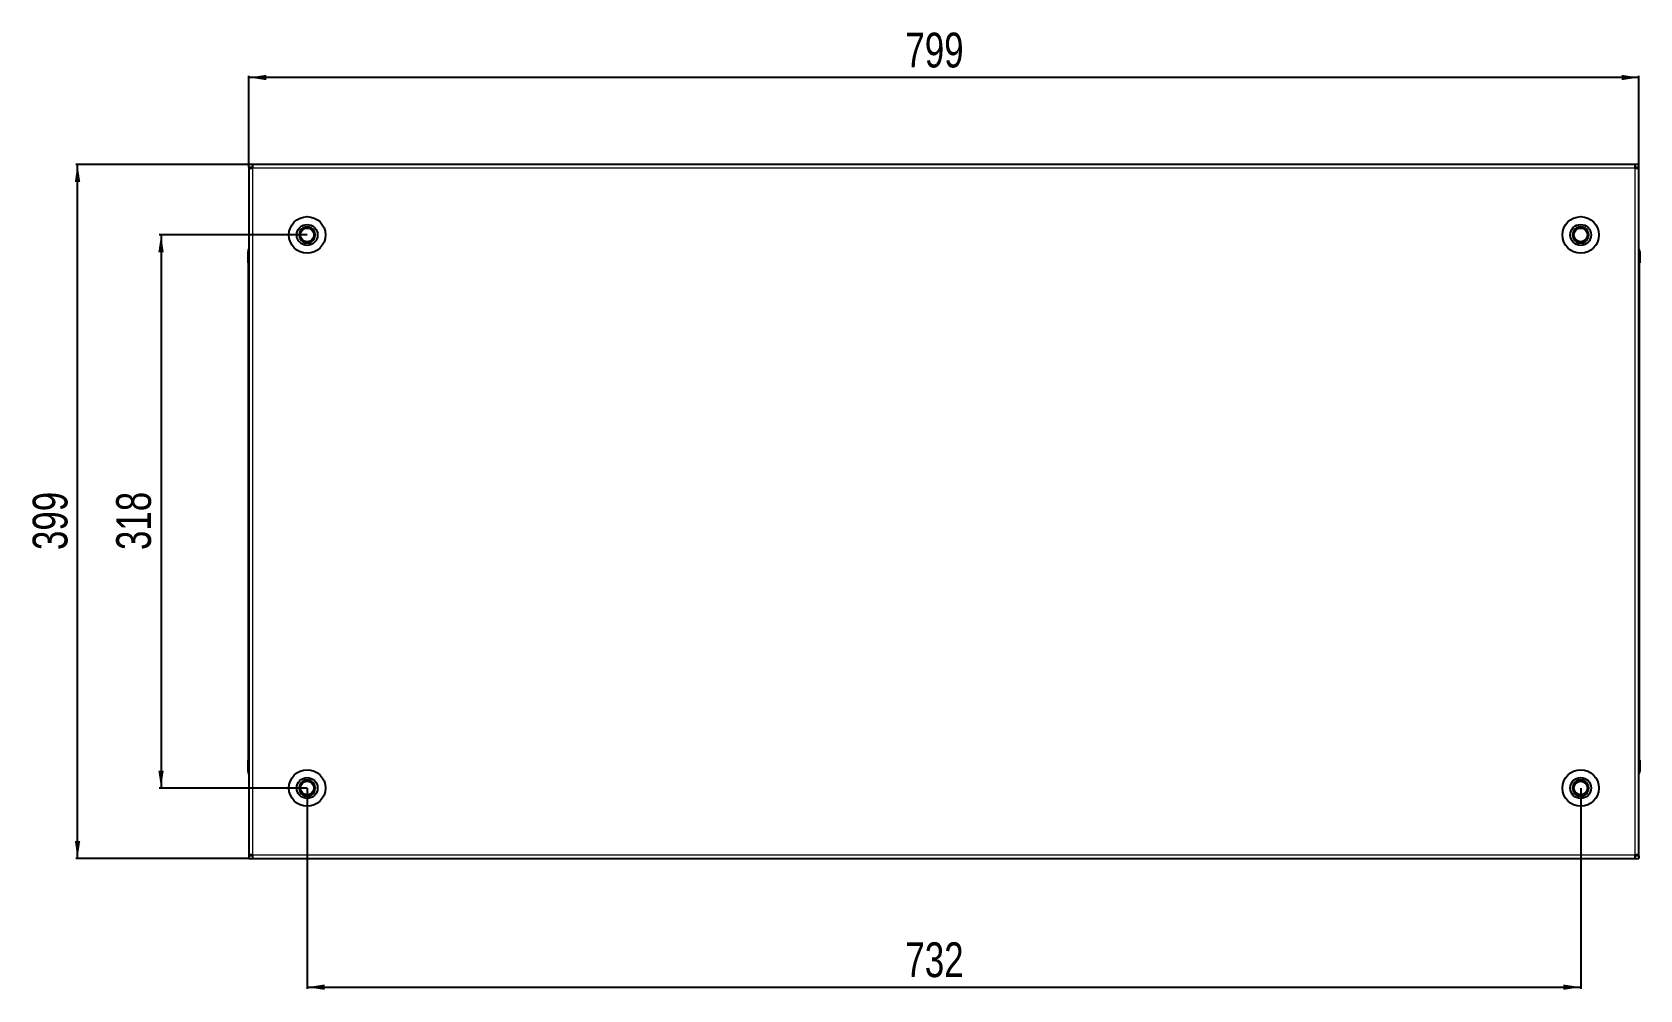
# Model space of a CAD drawing. Header units: millimetres. Extents: x 834 to 4842, y -897 to 1801.
# Drawn here: x 834 to 1758, y 1202 to 1752 of the extents above; entities that cross this region are included whole.
import ezdxf

# ---------------------------------------------------------------- set-up
doc = ezdxf.new("R2010")
doc.units = ezdxf.units.MM
doc.layers.add('FORMAT', color=7, linetype='Continuous')
doc.styles.add('SLDTEXTSTYLE0', font='TXT', dxfattribs={"width": 0.75})
doc.dimstyles.new('SLDDIMSTYLE0', dxfattribs={"dimtxt": 20, "dimasz": 10, "dimexe": 0, "dimexo": 0.0625, "dimgap": 5, "dimtad": 2, "dimdec": 1, "dimrnd": 1e-09, "dimzin": 12, "dimdsep": 46, "dimtxsty": 'SLDTEXTSTYLE0', "dimsah": 1, "dimcen": 0.09, "dimadec": 0, "dimazin": 3, "dimtfac": 1, "dimtofl": 0, "dimtmove": 0, "dimatfit": 3, "dimfxl": 0, "dimfrac": 2, "dimtolj": 1, "dimtzin": 12, "dimarcsym": 0})

# ---------------------------------------------------------------- blocks, each defined once
blk = doc.blocks.new('_D')
at = {"layer": 'FORMAT'}
for p, q in [((958.31, 1676.26), (858.82, 1676.26)), ((859.82, 1277.26), (859.82, 1676.26)), ((958.31, 1277.26), (858.82, 1277.26))]:
    blk.add_line(p, q, dxfattribs=at)
for points in [[(859.82, 1676.26), (858.29, 1666.26), (861.36, 1666.26)], [(859.82, 1277.26), (861.36, 1287.26), (858.29, 1287.26)]]:
    blk.add_solid(points, dxfattribs=at)
at = {"layer": 'FORMAT', "insert": (834.04, 1454.59), "char_height": 20, "attachment_point": 1, "rotation": 90, "style": 'SLDTEXTSTYLE0'}
blk.add_mtext('399', dxfattribs=at)
blk = doc.blocks.new('_D_1')
at = {"layer": 'FORMAT'}
for p, q in [((958.32, 1676.27), (958.32, 1727.26)), ((1757.32, 1726.26), (958.32, 1726.26)), ((1757.32, 1676.27), (1757.32, 1727.26))]:
    blk.add_line(p, q, dxfattribs=at)
for points in [[(958.32, 1726.26), (968.32, 1724.72), (968.32, 1727.8)], [(1757.32, 1726.26), (1747.32, 1727.8), (1747.32, 1724.72)]]:
    blk.add_solid(points, dxfattribs=at)
at = {"layer": 'FORMAT', "insert": (1335.66, 1752.04), "char_height": 20, "attachment_point": 1, "style": 'SLDTEXTSTYLE0'}
blk.add_mtext('799', dxfattribs=at)
blk = doc.blocks.new('_D_2')
at = {"layer": 'FORMAT'}
for p, q in [((991.82, 1317.75), (991.82, 1202.26)), ((1723.82, 1317.75), (1723.82, 1202.26)), ((991.82, 1203.26), (1723.82, 1203.26))]:
    blk.add_line(p, q, dxfattribs=at)
for points in [[(991.82, 1203.26), (1001.82, 1201.72), (1001.82, 1204.8)], [(1723.82, 1203.26), (1713.82, 1204.8), (1713.82, 1201.72)]]:
    blk.add_solid(points, dxfattribs=at)
at = {"layer": 'FORMAT', "insert": (1335.66, 1229.04), "char_height": 20, "attachment_point": 1, "style": 'SLDTEXTSTYLE0'}
blk.add_mtext('732', dxfattribs=at)
blk = doc.blocks.new('_D_3')
at = {"layer": 'FORMAT'}
for p, q in [((991.81, 1635.76), (906.82, 1635.76)), ((907.82, 1635.76), (907.82, 1317.76)), ((991.81, 1317.76), (906.82, 1317.76))]:
    blk.add_line(p, q, dxfattribs=at)
for points in [[(907.82, 1635.76), (906.29, 1625.76), (909.36, 1625.76)], [(907.82, 1317.76), (909.36, 1327.76), (906.29, 1327.76)]]:
    blk.add_solid(points, dxfattribs=at)
at = {"layer": 'FORMAT', "insert": (882.04, 1454.59), "char_height": 20, "attachment_point": 1, "rotation": 90, "style": 'SLDTEXTSTYLE0'}
blk.add_mtext('318', dxfattribs=at)

msp = doc.modelspace()

# ---------------------------------------------------------------- linework, layer by layer
at = {"color": 7, "linetype": 'Continuous', "lineweight": 25}
for p, q in [((958.32, 1674.76), (958.32, 1676.26)), ((960.42, 1676.26), (958.32, 1676.26)), ((958.32, 1674.76), (960.42, 1674.76)), ((958.32, 1674.76), (958.32, 1674.16)), ((958.32, 1674.16), (958.32, 1279.36)), ((958.32, 1674.16), (960.42, 1674.16)), ((960.42, 1676.26), (960.42, 1674.16)), ((1755.22, 1676.26), (960.42, 1676.26)), ((1755.22, 1674.16), (1755.22, 1676.26)), ((1757.32, 1676.26), (1755.22, 1676.26)), ((1755.22, 1674.76), (1757.32, 1674.76)), ((1755.22, 1674.16), (1757.32, 1674.16)), ((1757.32, 1674.76), (1757.32, 1676.26)), ((1757.32, 1674.16), (1757.32, 1674.76)), ((1757.32, 1279.36), (1757.32, 1674.16)), ((1757.32, 1627.58), (1757.32, 1627.58)), ((957.82, 1626.26), (957.82, 1619.76)), ((957.82, 1619.76), (957.82, 1626.26)), ((957.82, 1619.76), (957.82, 1619.76)), ((958.32, 1619.76), (957.82, 1619.76)), ((957.97, 1619.76), (957.97, 1333.76)), ((1757.32, 1619.76), (1757.82, 1619.76)), ((1757.67, 1333.76), (1757.67, 1619.76)), ((1757.82, 1626.26), (1757.82, 1619.76)), ((1757.82, 1619.76), (1757.82, 1626.26)), ((1757.82, 1619.76), (1757.82, 1619.76)), ((1757.82, 1619.76), (1757.82, 1619.76)), ((957.82, 1327.26), (957.82, 1333.76)), ((957.82, 1333.76), (957.82, 1333.76)), ((957.82, 1333.76), (957.82, 1333.76)), ((957.82, 1333.76), (957.82, 1327.26)), ((958.32, 1333.76), (957.82, 1333.76)), ((1757.32, 1333.76), (1757.82, 1333.76)), ((1757.82, 1333.76), (1757.82, 1333.76)), ((1757.82, 1327.26), (1757.82, 1333.76)), ((1757.82, 1333.76), (1757.82, 1327.26)), ((958.32, 1325.93), (958.32, 1325.93)), ((960.42, 1279.36), (958.32, 1279.36)), ((958.32, 1279.36), (958.32, 1278.76)), ((958.32, 1278.76), (958.32, 1277.26)), ((960.42, 1278.76), (958.32, 1278.76)), ((958.32, 1277.26), (960.42, 1277.26)), ((960.42, 1279.36), (960.42, 1277.26)), ((960.42, 1277.26), (1755.22, 1277.26)), ((1755.22, 1277.26), (1755.22, 1279.36)), ((1757.32, 1279.36), (1755.22, 1279.36)), ((1757.32, 1278.76), (1755.22, 1278.76)), ((1755.22, 1277.26), (1757.32, 1277.26)), ((1757.32, 1278.76), (1757.32, 1279.36)), ((1757.32, 1278.76), (1757.32, 1277.26))]:
    msp.add_line(p, q, dxfattribs=at)
at = {"color": 8, "linetype": 'Continuous', "lineweight": 18}
for p, q in [((1755.22, 1674.16), (960.42, 1674.16)), ((960.42, 1674.16), (960.42, 1279.36)), ((1755.22, 1279.36), (1755.22, 1674.16)), ((958.32, 1626.26), (957.82, 1626.26)), ((1757.32, 1626.26), (1757.82, 1626.26)), ((958.32, 1327.26), (957.82, 1327.26)), ((1757.32, 1327.26), (1757.82, 1327.26)), ((960.42, 1279.36), (1755.22, 1279.36))]:
    msp.add_line(p, q, dxfattribs=at)
at = {"color": 7, "linetype": 'Continuous', "lineweight": 25}
for centre, radius in [((991.82, 1635.76), 10.5), ((1723.82, 1635.76), 10.5), ((991.82, 1635.76), 6), ((991.82, 1635.76), 3.9), ((1723.82, 1635.76), 6), ((1723.82, 1635.76), 3.9), ((991.82, 1317.76), 10.5), ((991.82, 1317.76), 6), ((991.82, 1317.76), 3.9), ((1723.82, 1317.76), 10.5), ((1723.82, 1317.76), 6), ((1723.82, 1317.76), 3.9)]:
    msp.add_circle(centre, radius, dxfattribs=at)
for centre, radius, start, end in [((991.82, 1635.76), 4.62, 120, 180), ((991.82, 1635.76), 4.62, 180, 240), ((991.82, 1635.76), 4.62, 60, 120), ((991.82, 1635.76), 4.62, 0, 60), ((991.82, 1635.76), 4.62, 300, 0), ((1723.82, 1635.76), 4.62, 120, 180), ((1723.82, 1635.76), 4.62, 180, 240), ((1723.82, 1635.76), 4.62, 60, 120), ((1723.82, 1635.76), 4.62, 360, 60), ((1723.82, 1635.76), 4.62, 300, 360), ((959.82, 1626.26), 2, 138.57492, 180), ((959.82, 1626.26), 2, 138.59038, 180), ((991.82, 1635.76), 4.62, 240, 300), ((1723.82, 1635.76), 4.62, 240, 300), ((1755.82, 1626.26), 2, 0, 41.39416), ((959.82, 1327.26), 2, 180, 198.58003), ((959.82, 1327.26), 2, 180, 221.39416), ((959.82, 1327.26), 2, 213.94202, 221.40962), ((991.82, 1317.76), 4.62, 120, 180), ((991.82, 1317.76), 4.62, 60, 120), ((991.82, 1317.76), 4.62, 360, 60), ((1723.82, 1317.76), 4.62, 120, 180), ((1723.82, 1317.76), 4.62, 60, 120), ((1723.82, 1317.76), 4.62, 0, 60), ((1755.82, 1327.26), 2, 318.57492, 360), ((1755.82, 1327.26), 2, 318.59038, 0), ((991.82, 1317.76), 4.62, 180, 240), ((991.82, 1317.76), 4.62, 240, 300), ((991.82, 1317.76), 4.62, 300, 360), ((1723.82, 1317.76), 4.62, 180, 240), ((1723.82, 1317.76), 4.62, 240, 300), ((1723.82, 1317.76), 4.62, 300, 0)]:
    msp.add_arc(centre, radius, start, end, dxfattribs=at)
for points, knots in [([(987.21, 1635.76), (987.54, 1636.33), (988.1, 1637.31), (988.92, 1638.73), (989.33, 1639.44), (989.52, 1639.76)], [0, 0, 0, 0, 0.439131, 0.751378, 1, 1, 1, 1]), ([(989.52, 1631.76), (989.18, 1632.33), (988.62, 1633.31), (987.8, 1634.73), (987.39, 1635.44), (987.21, 1635.76)], [0, 0, 0, 0, 0.439131, 0.751378, 1, 1, 1, 1]), ([(989.52, 1639.76), (989.72, 1639.76), (990.42, 1639.76), (991.73, 1639.76), (993.12, 1639.76), (993.87, 1639.76), (994.13, 1639.76)], [0, 0, 0, 0, 0.139329, 0.48527, 0.816356, 1, 1, 1, 1]), ([(994.13, 1639.76), (994.46, 1639.18), (995.03, 1638.2), (995.85, 1636.78), (996.26, 1636.07), (996.44, 1635.76)], [0, 0, 0, 0, 0.439131, 0.751378, 1, 1, 1, 1]), ([(996.44, 1635.76), (996.11, 1635.18), (995.55, 1634.2), (994.72, 1632.78), (994.32, 1632.07), (994.13, 1631.76)], [0, 0, 0, 0, 0.439131, 0.751378, 1, 1, 1, 1]), ([(1719.21, 1635.76), (1719.54, 1636.33), (1720.1, 1637.31), (1720.92, 1638.73), (1721.33, 1639.44), (1721.52, 1639.76)], [0, 0, 0, 0, 0.439131, 0.751378, 1, 1, 1, 1]), ([(1721.52, 1631.76), (1721.18, 1632.33), (1720.62, 1633.31), (1719.8, 1634.73), (1719.39, 1635.44), (1719.21, 1635.76)], [0, 0, 0, 0, 0.439131, 0.751378, 1, 1, 1, 1]), ([(1721.52, 1639.76), (1721.72, 1639.76), (1722.42, 1639.76), (1723.73, 1639.76), (1725.12, 1639.76), (1725.87, 1639.76), (1726.13, 1639.76)], [0, 0, 0, 0, 0.139329, 0.48527, 0.816356, 1, 1, 1, 1]), ([(1726.13, 1639.76), (1726.46, 1639.18), (1727.03, 1638.2), (1727.85, 1636.78), (1728.26, 1636.07), (1728.44, 1635.76)], [0, 0, 0, 0, 0.439131, 0.751378, 1, 1, 1, 1]), ([(1728.44, 1635.76), (1728.11, 1635.18), (1727.55, 1634.2), (1726.72, 1632.78), (1726.32, 1632.07), (1726.13, 1631.76)], [0, 0, 0, 0, 0.439131, 0.751378, 1, 1, 1, 1]), ([(994.13, 1631.76), (993.87, 1631.76), (993.12, 1631.76), (991.73, 1631.76), (990.42, 1631.76), (989.72, 1631.76), (989.52, 1631.76)], [0, 0, 0, 0, 0.183644, 0.51473, 0.860671, 1, 1, 1, 1]), ([(1726.13, 1631.76), (1725.87, 1631.76), (1725.12, 1631.76), (1723.73, 1631.76), (1722.42, 1631.76), (1721.72, 1631.76), (1721.52, 1631.76)], [0, 0, 0, 0, 0.183644, 0.51473, 0.860671, 1, 1, 1, 1]), ([(987.21, 1317.76), (987.54, 1318.33), (988.1, 1319.31), (988.92, 1320.73), (989.33, 1321.44), (989.52, 1321.76)], [0, 0, 0, 0, 0.439131, 0.751378, 1, 1, 1, 1]), ([(989.52, 1321.76), (989.72, 1321.76), (990.42, 1321.76), (991.73, 1321.76), (993.12, 1321.76), (993.87, 1321.76), (994.13, 1321.76)], [0, 0, 0, 0, 0.139329, 0.48527, 0.816356, 1, 1, 1, 1]), ([(994.13, 1321.76), (994.46, 1321.18), (995.03, 1320.2), (995.85, 1318.78), (996.26, 1318.07), (996.44, 1317.76)], [0, 0, 0, 0, 0.439131, 0.751378, 1, 1, 1, 1]), ([(1719.21, 1317.76), (1719.54, 1318.33), (1720.1, 1319.31), (1720.92, 1320.73), (1721.33, 1321.44), (1721.52, 1321.76)], [0, 0, 0, 0, 0.439131, 0.751378, 1, 1, 1, 1]), ([(1721.52, 1321.76), (1721.72, 1321.76), (1722.42, 1321.76), (1723.73, 1321.76), (1725.12, 1321.76), (1725.87, 1321.76), (1726.13, 1321.76)], [0, 0, 0, 0, 0.139329, 0.48527, 0.816356, 1, 1, 1, 1]), ([(1726.13, 1321.76), (1726.46, 1321.18), (1727.03, 1320.2), (1727.85, 1318.78), (1728.26, 1318.07), (1728.44, 1317.76)], [0, 0, 0, 0, 0.439131, 0.751378, 1, 1, 1, 1]), ([(989.52, 1313.76), (989.18, 1314.33), (988.62, 1315.31), (987.8, 1316.73), (987.39, 1317.44), (987.21, 1317.76)], [0, 0, 0, 0, 0.439131, 0.751378, 1, 1, 1, 1]), ([(994.13, 1313.76), (993.87, 1313.76), (993.12, 1313.76), (991.73, 1313.76), (990.42, 1313.76), (989.72, 1313.76), (989.52, 1313.76)], [0, 0, 0, 0, 0.183644, 0.51473, 0.860671, 1, 1, 1, 1]), ([(996.44, 1317.76), (996.11, 1317.18), (995.55, 1316.2), (994.72, 1314.78), (994.32, 1314.07), (994.13, 1313.76)], [0, 0, 0, 0, 0.439131, 0.751378, 1, 1, 1, 1]), ([(1721.52, 1313.76), (1721.18, 1314.33), (1720.62, 1315.31), (1719.8, 1316.73), (1719.39, 1317.44), (1719.21, 1317.76)], [0, 0, 0, 0, 0.439131, 0.751378, 1, 1, 1, 1]), ([(1726.13, 1313.76), (1725.87, 1313.76), (1725.12, 1313.76), (1723.73, 1313.76), (1722.42, 1313.76), (1721.72, 1313.76), (1721.52, 1313.76)], [0, 0, 0, 0, 0.183644, 0.51473, 0.860671, 1, 1, 1, 1]), ([(1728.44, 1317.76), (1728.11, 1317.18), (1727.55, 1316.2), (1726.72, 1314.78), (1726.32, 1314.07), (1726.13, 1313.76)], [0, 0, 0, 0, 0.439131, 0.751378, 1, 1, 1, 1])]:
    msp.add_open_spline(points, degree=3, knots=knots, dxfattribs=at)

# ---------------------------------------------------------------- dimensions: what is measured, and where the dimension line sits
at = {"layer": 'FORMAT'}
dim = msp.add_linear_dim(base=(958.32, 1726.26), p1=(1757.32, 1676.26), p2=(958.32, 1676.26), dimstyle='SLDDIMSTYLE0', dxfattribs=at)
dim.commit()
dim.dimension.update_dxf_attribs({"geometry": '_D_1', "text_midpoint": (1357.82, 1726.26), "dimtype": 160})
for base, p1, p2, angle, picture, middle in [((859.82, 1676.26), (958.32, 1277.26), (958.32, 1676.26), 90, '_D', (859.82, 1476.76)), ((907.82, 1317.76), (991.82, 1635.76), (991.82, 1317.76), 90, '_D_3', (907.82, 1476.76)), ((1723.82, 1203.26), (991.82, 1317.76), (1723.82, 1317.76), 0, '_D_2', (1357.82, 1203.26))]:
    dim = msp.add_linear_dim(base=base, p1=p1, p2=p2, angle=angle, dimstyle='SLDDIMSTYLE0', dxfattribs=at)
    dim.commit()
    dim.dimension.update_dxf_attribs({"geometry": picture, "text_midpoint": middle, "dimtype": 160})

doc.saveas('drawing.dxf')
